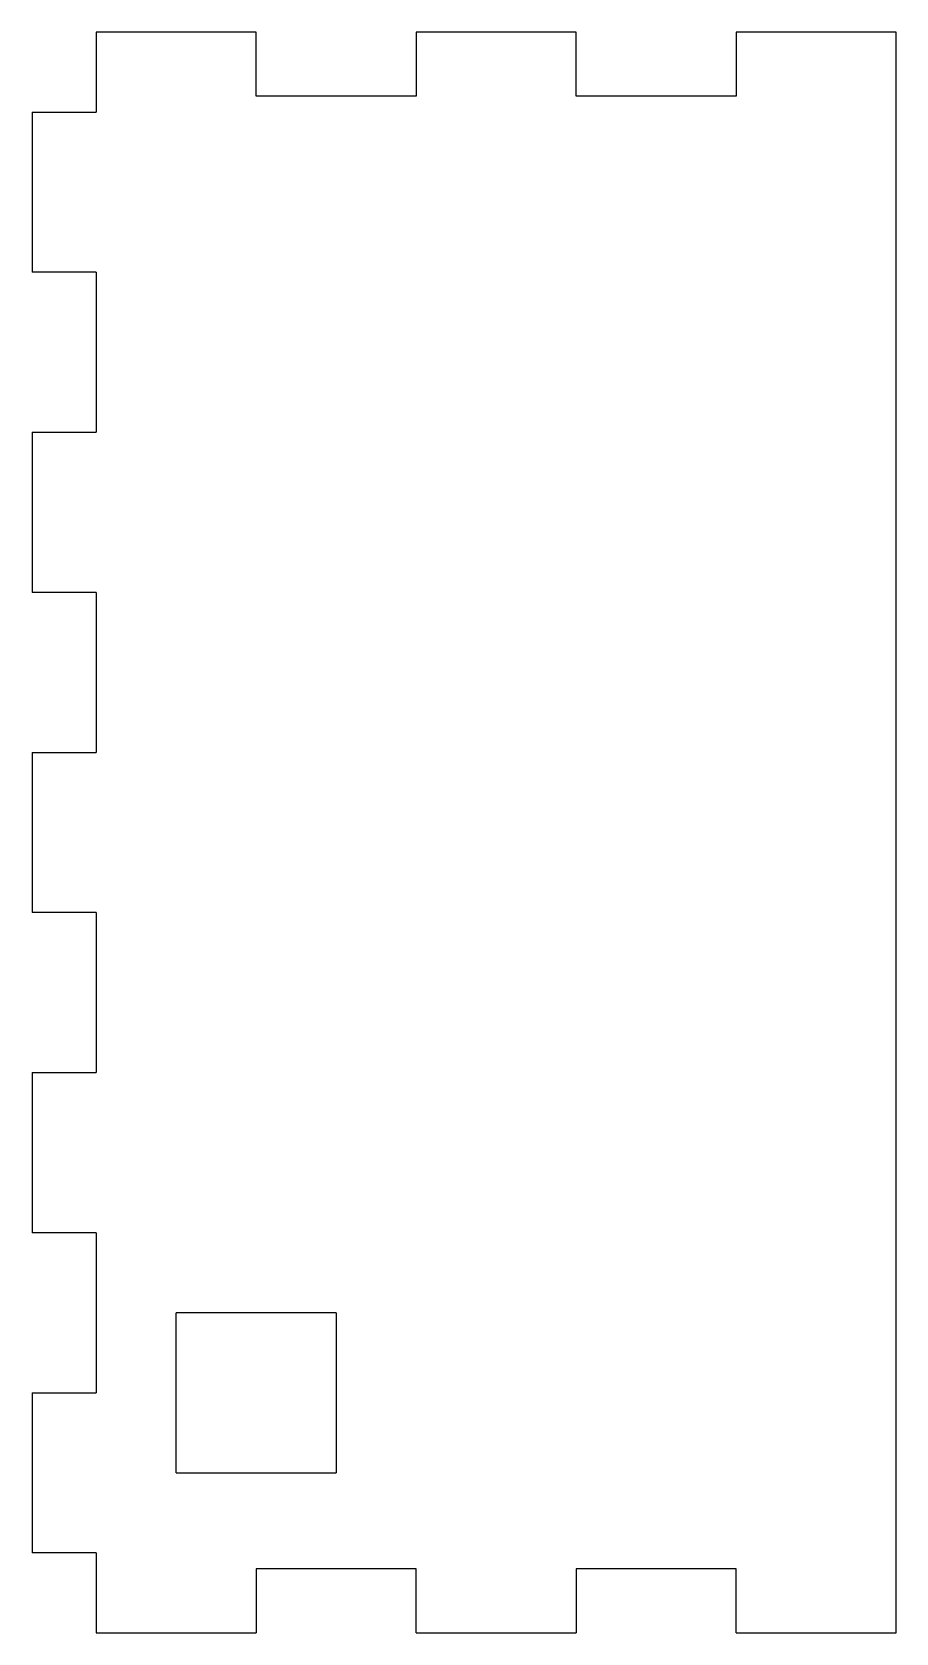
# Model space of a CAD drawing. Extents: x 0 to 54, y -55 to 45.
import ezdxf

# ---------------------------------------------------------------- set-up
doc = ezdxf.new("R2010")
doc.units = 0
doc.header["$MEASUREMENT"] = 0
doc.layers.get('0').update_dxf_attribs({"linetype": 'CONTINUOUS'})

msp = doc.modelspace()

# ---------------------------------------------------------------- linework, layer by layer
at = {"color": 7, "ltscale": 0.25}
for p, q in [((14, 45), (4, 45)), ((34, 45), (24, 45)), ((54, 45), (44, 45)), ((24, 41), (14, 41)), ((44, 41), (34, 41)), ((0, 40), (0, 30)), ((4, 30), (4, 20)), ((0, 20), (0, 10)), ((4, 10), (4, 0)), ((0, 0), (0, -10)), ((4, -10), (4, -20)), ((0, -20), (0, -30)), ((4, -30), (4, -40)), ((9, -45), (9, -35)), ((19, -35), (9, -35)), ((19, -35), (19, -45)), ((0, -40), (0, -50)), ((9, -45), (19, -45)), ((24, -51), (14, -51)), ((44, -51), (34, -51)), ((4, -55), (14, -55)), ((24, -55), (34, -55)), ((44, -55), (54, -55))]:
    msp.add_line(p, q, dxfattribs=at)
at = {"color": 7, "ltscale": 0.125}
for p, q in [((4, 45), (4, 40)), ((4, -50), (4, -55))]:
    msp.add_line(p, q, dxfattribs=at)
at = {"color": 7, "ltscale": 0.1}
for p, q in [((14, 41), (14, 45)), ((24, 45), (24, 41)), ((34, 41), (34, 45)), ((44, 45), (44, 41)), ((0, 40), (4, 40)), ((4, 30), (0, 30)), ((0, 20), (4, 20)), ((4, 10), (0, 10)), ((0, 0), (4, 0)), ((4, -10), (0, -10)), ((0, -20), (4, -20)), ((4, -30), (0, -30)), ((0, -40), (4, -40)), ((4, -50), (0, -50)), ((14, -51), (14, -55)), ((24, -55), (24, -51)), ((34, -51), (34, -55)), ((44, -55), (44, -51))]:
    msp.add_line(p, q, dxfattribs=at)
at = {"color": 7}
msp.add_line((54, -55), (54, 45), dxfattribs=at)

doc.saveas('drawing.dxf')
